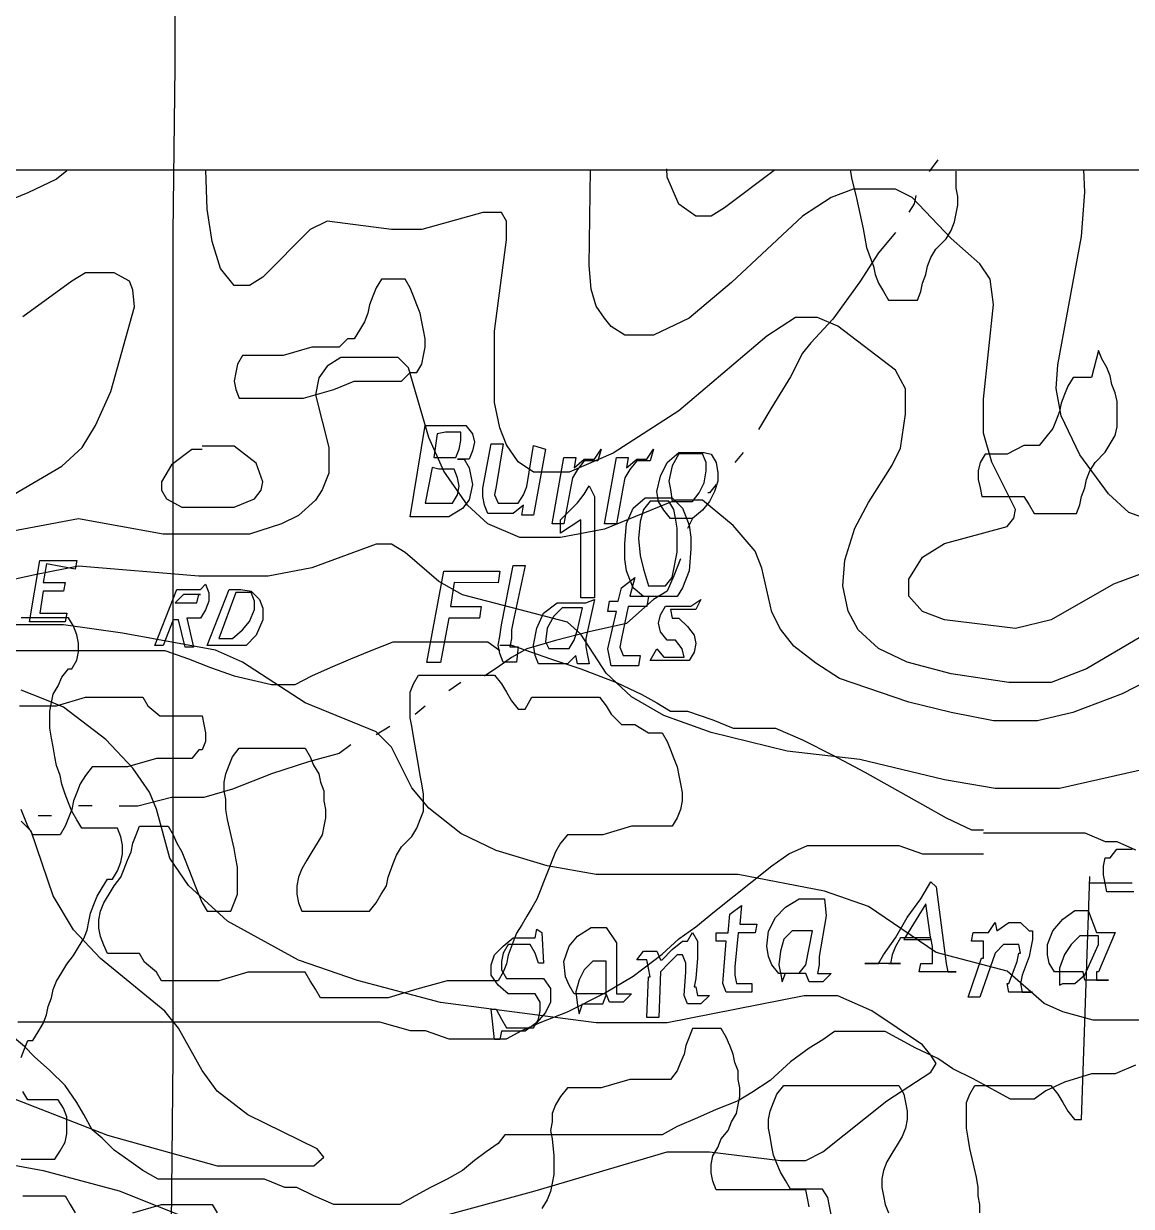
# Model space of a CAD drawing. Extents: x -0.49 to 6.91, y -0.57 to 8.11.
# Drawn here: x 0.2395 to 0.5848, y 3.3304 to 3.6991 of the extents above; entities that cross this region are included whole.
import ezdxf

# ---------------------------------------------------------------- set-up
doc = ezdxf.new("R2010")
doc.units = 0
for name, color, linetype in [('Grid', 7, 'CONTINUOUS'), ('Labels', 7, 'CONTINUOUS'), ('roads', 7, 'CONTINUOUS'), ('split_lines', 7, 'CONTINUOUS'), ('split_lines_copy', 7, 'CONTINUOUS'), ('topo', 7, 'CONTINUOUS'), ('topo_grid', 7, 'CONTINUOUS'), ('water', 7, 'CONTINUOUS'), ('white', 7, 'CONTINUOUS')]:
    doc.layers.add(name, color=color, linetype=linetype)

msp = doc.modelspace()

# ---------------------------------------------------------------- linework, layer by layer
at = {"layer": 'Grid', "color": 1}
for points in [[(0.417421, 3.551763), (0.417421, 3.520145), (0.413203, 3.520145), (0.413203, 3.544487), (0.406876, 3.540253), (0.406876, 3.544487), (0.409511, 3.547133), (0.412146, 3.549778), (0.414255, 3.552424), (0.415837, 3.55507)], [(0.444837, 3.548085), (0.445893, 3.545439), (0.446946, 3.542793), (0.447472, 3.539089), (0.447472, 3.535385), (0.446946, 3.528506), (0.444837, 3.523214), (0.443255, 3.520568), (0.441673, 3.520568), (0.439564, 3.520568), (0.436929, 3.520568), (0.432711, 3.520568), (0.429547, 3.523214), (0.428494, 3.52586), (0.427438, 3.528506), (0.426912, 3.53221), (0.426912, 3.536973), (0.427438, 3.543323), (0.429547, 3.548085), (0.433238, 3.55126), (0.437456, 3.55126), (0.441674, 3.55126)], [(0.434293, 3.523823), (0.436928, 3.523823), (0.439563, 3.523823), (0.441672, 3.526469), (0.442199, 3.529114), (0.442725, 3.53176), (0.443252, 3.534406), (0.443252, 3.537581), (0.443252, 3.541814), (0.442725, 3.544989), (0.442199, 3.547635), (0.440616, 3.550281), (0.439034, 3.550281), (0.437452, 3.550281), (0.434817, 3.550281), (0.432708, 3.547635), (0.431652, 3.543931), (0.431126, 3.538639), (0.431652, 3.533348), (0.432708, 3.529114)]]:
    msp.add_lwpolyline(points, close=True, dxfattribs=at)
at = {"layer": 'Labels', "color": 6}
for points in [[(0.379458, 3.571289), (0.379985, 3.568643), (0.379458, 3.565997), (0.378402, 3.563351), (0.37682, 3.563351), (0.374711, 3.563351), (0.37682, 3.563351), (0.378402, 3.560706), (0.378929, 3.55806), (0.379455, 3.555414), (0.3784, 3.550651), (0.376291, 3.548006), (0.372073, 3.54536), (0.365746, 3.54536), (0.363113, 3.54536), (0.35995, 3.54536), (0.364695, 3.573829), (0.369967, 3.573829), (0.374185, 3.573829), (0.377349, 3.573829)], [(0.368386, 3.571289), (0.36733, 3.563881), (0.369966, 3.563881), (0.372603, 3.563881), (0.374186, 3.563881), (0.375241, 3.566526), (0.375768, 3.569172), (0.375768, 3.571818), (0.374712, 3.571818), (0.37313, 3.571818), (0.371021, 3.571818)], [(0.402129, 3.566526), (0.398439, 3.545889), (0.394748, 3.545889), (0.395275, 3.549064), (0.392111, 3.546418), (0.387893, 3.546418), (0.385785, 3.546418), (0.384203, 3.546418), (0.383147, 3.549064), (0.38262, 3.55171), (0.38262, 3.554356), (0.385256, 3.568114), (0.388948, 3.568114), (0.386839, 3.554885), (0.386313, 3.552239), (0.387366, 3.549593), (0.390004, 3.549593), (0.392112, 3.549593), (0.393695, 3.549593), (0.395277, 3.552239), (0.396333, 3.554885), (0.398441, 3.567585)], [(0.419528, 3.566526), (0.418475, 3.562822), (0.41584, 3.562822), (0.414258, 3.562822), (0.412149, 3.560176), (0.410567, 3.557531), (0.41004, 3.554885), (0.407931, 3.543243), (0.40424, 3.543243), (0.407931, 3.563881), (0.411622, 3.563881), (0.411096, 3.560706), (0.414259, 3.563351), (0.417422, 3.563351)], [(0.435873, 3.566526), (0.434817, 3.562822), (0.432182, 3.562822), (0.4306, 3.562822), (0.428491, 3.560176), (0.426909, 3.557531), (0.426382, 3.554885), (0.424274, 3.543243), (0.420583, 3.543243), (0.424274, 3.563881), (0.427964, 3.563881), (0.427437, 3.560706), (0.4306, 3.563351), (0.433764, 3.563351)], [(0.453799, 3.564939), (0.455381, 3.562293), (0.455908, 3.559118), (0.455908, 3.556472), (0.454855, 3.553297), (0.453273, 3.550122), (0.451164, 3.547476), (0.448001, 3.544831), (0.44431, 3.544831), (0.441146, 3.544831), (0.439037, 3.547476), (0.437455, 3.550122), (0.436928, 3.553297), (0.437984, 3.55806), (0.440093, 3.562293), (0.443784, 3.565468), (0.448529, 3.565468), (0.451692, 3.565468)], [(0.441673, 3.550175), (0.443255, 3.550175), (0.444837, 3.550175), (0.448001, 3.550175), (0.45011, 3.552821), (0.451692, 3.555996), (0.452219, 3.5597), (0.452219, 3.562346), (0.451163, 3.564992), (0.449581, 3.564992), (0.447999, 3.564992), (0.44589, 3.564992), (0.443781, 3.564992), (0.441672, 3.561288), (0.440617, 3.556525), (0.441143, 3.553879)], [(0.366804, 3.560732), (0.364695, 3.54962), (0.366804, 3.54962), (0.370495, 3.54962), (0.37313, 3.54962), (0.374712, 3.552265), (0.375239, 3.554911), (0.374712, 3.557557), (0.373657, 3.560203), (0.371548, 3.560203), (0.368913, 3.560203)], [(0.246588, 3.530675), (0.245533, 3.524855), (0.252387, 3.524855), (0.25186, 3.522209), (0.245533, 3.522209), (0.244478, 3.51533), (0.252914, 3.51533), (0.252387, 3.512684), (0.241315, 3.512684), (0.244479, 3.531734), (0.256078, 3.531734), (0.255551, 3.529088)], [(0.393166, 3.50009), (0.390531, 3.50009), (0.388949, 3.50009), (0.387896, 3.502735), (0.387366, 3.505381), (0.387896, 3.508027), (0.388422, 3.511731), (0.392113, 3.530252), (0.395803, 3.530252), (0.392113, 3.51279), (0.391587, 3.510144), (0.391587, 3.507498), (0.39106, 3.504852), (0.392116, 3.504852), (0.393698, 3.504852)], [(0.373658, 3.524881), (0.372605, 3.517473), (0.382095, 3.517473), (0.381569, 3.513769), (0.372076, 3.513769), (0.369441, 3.50001), (0.365222, 3.50001), (0.370495, 3.528479), (0.387894, 3.528479), (0.387365, 3.524775)], [(0.430073, 3.526469), (0.428491, 3.520648), (0.434291, 3.520648), (0.433764, 3.517473), (0.427964, 3.517473), (0.425855, 3.507419), (0.425329, 3.504773), (0.426385, 3.502127), (0.428493, 3.502127), (0.431656, 3.502127), (0.43113, 3.498952), (0.429548, 3.498952), (0.426383, 3.498952), (0.424274, 3.498952), (0.422692, 3.498952), (0.422165, 3.501598), (0.421639, 3.504244), (0.421639, 3.504244), (0.424277, 3.515885), (0.421639, 3.515885), (0.422165, 3.51906), (0.4248, 3.51906), (0.425853, 3.523294)], [(0.296153, 3.524352), (0.297206, 3.521706), (0.297206, 3.51906), (0.296153, 3.516414), (0.294571, 3.513769), (0.292988, 3.513769), (0.290348, 3.513769), (0.292457, 3.504773), (0.289821, 3.504773), (0.287713, 3.513239), (0.28613, 3.513239), (0.282967, 3.505302), (0.280331, 3.505302), (0.287185, 3.522764), (0.288241, 3.522764), (0.289294, 3.522764), (0.291932, 3.522764), (0.294573, 3.522764)], [(0.310389, 3.522235), (0.313024, 3.519589), (0.314077, 3.516944), (0.314077, 3.513239), (0.311969, 3.508477), (0.308806, 3.505302), (0.305115, 3.505302), (0.300898, 3.505302), (0.29668, 3.505302), (0.303534, 3.522764), (0.307225, 3.522764)], [(0.300371, 3.507471), (0.301424, 3.507471), (0.304588, 3.507471), (0.307751, 3.510117), (0.30986, 3.512763), (0.311442, 3.516467), (0.311442, 3.519113), (0.310389, 3.521759), (0.309333, 3.521759), (0.307224, 3.521759), (0.305642, 3.521759)], [(0.286658, 3.518558), (0.288767, 3.518558), (0.290876, 3.518558), (0.292458, 3.518558), (0.293511, 3.518558), (0.294037, 3.521203), (0.294569, 3.521203), (0.294037, 3.521203), (0.292455, 3.521203), (0.290873, 3.521203), (0.289291, 3.521203)], [(0.417419, 3.519616), (0.414784, 3.507445), (0.414784, 3.504799), (0.41531, 3.502153), (0.415837, 3.499508), (0.412146, 3.499508), (0.411619, 3.502153), (0.408982, 3.499508), (0.404764, 3.499508), (0.402126, 3.499508), (0.400018, 3.499508), (0.398965, 3.502153), (0.398438, 3.505328), (0.399491, 3.51062), (0.4016, 3.515383), (0.405818, 3.518558), (0.407927, 3.518558), (0.410562, 3.518558), (0.41478, 3.518558)], [(0.450636, 3.519616), (0.449054, 3.516441), (0.446945, 3.516441), (0.444836, 3.516441), (0.442201, 3.516441), (0.441675, 3.516441), (0.441145, 3.516441), (0.441675, 3.513795), (0.443783, 3.513795), (0.446418, 3.511149), (0.448527, 3.508503), (0.449054, 3.505858), (0.448527, 3.503212), (0.446945, 3.500566), (0.443782, 3.500566), (0.440618, 3.500566), (0.437455, 3.500566), (0.43482, 3.500566), (0.436928, 3.50427), (0.439037, 3.501624), (0.441146, 3.501624), (0.44431, 3.501624), (0.445363, 3.501624), (0.445363, 3.501624), (0.444836, 3.50427), (0.442728, 3.506916), (0.440092, 3.506916), (0.437984, 3.509562), (0.437457, 3.512208), (0.437984, 3.514853), (0.439566, 3.517499), (0.442201, 3.517499), (0.445364, 3.517499), (0.447473, 3.517499)], [(0.403184, 3.504323), (0.405819, 3.504323), (0.407928, 3.504323), (0.40951, 3.504323), (0.411092, 3.506969), (0.412148, 3.510144), (0.41373, 3.517023), (0.412675, 3.517023), (0.410039, 3.517023), (0.407404, 3.517023), (0.404769, 3.514377), (0.402657, 3.510673), (0.402131, 3.50644)], [(0.523926, 3.429975), (0.527089, 3.406163), (0.527618, 3.403517), (0.528145, 3.403517), (0.529198, 3.403517), (0.530253, 3.403517), (0.530253, 3.403517), (0.518653, 3.403517), (0.519179, 3.406163), (0.520762, 3.406163), (0.521817, 3.406163), (0.52287, 3.406163), (0.52287, 3.406163), (0.52287, 3.406163), (0.52287, 3.408808), (0.52287, 3.411454), (0.522344, 3.4141), (0.512854, 3.4141), (0.511272, 3.411454), (0.510216, 3.408808), (0.509689, 3.406163), (0.509163, 3.406163), (0.509163, 3.406163), (0.510219, 3.406163), (0.512854, 3.406163), (0.512327, 3.406163), (0.501782, 3.406163), (0.502309, 3.406163), (0.503362, 3.406163), (0.504944, 3.406163), (0.505999, 3.406163), (0.507579, 3.408808), (0.51127, 3.4141), (0.514961, 3.42045), (0.519179, 3.426271), (0.522342, 3.431563)], [(0.489655, 3.421006), (0.487546, 3.408306), (0.487546, 3.40566), (0.48702, 3.403014), (0.488073, 3.403014), (0.489655, 3.403014), (0.490182, 3.403014), (0.491237, 3.403014), (0.491237, 3.403014), (0.488599, 3.400368), (0.486491, 3.400368), (0.484382, 3.400368), (0.483326, 3.403014), (0.482273, 3.403014), (0.481218, 3.403014), (0.479635, 3.403014), (0.477527, 3.403014), (0.474891, 3.403014), (0.472783, 3.40566), (0.47173, 3.408306), (0.471203, 3.411481), (0.47173, 3.416243), (0.473838, 3.420476), (0.477001, 3.423651), (0.481219, 3.426297), (0.483854, 3.426297), (0.485963, 3.426297), (0.489127, 3.426297)], [(0.463293, 3.424181), (0.462767, 3.41836), (0.468039, 3.41836), (0.467512, 3.415714), (0.462239, 3.415714), (0.461186, 3.405131), (0.461186, 3.402485), (0.461186, 3.402485), (0.461712, 3.399839), (0.463821, 3.399839), (0.465403, 3.399839), (0.466456, 3.399839), (0.466456, 3.397193), (0.463821, 3.397193), (0.461186, 3.397193), (0.458551, 3.397193), (0.457495, 3.399839), (0.457495, 3.399839), (0.457495, 3.399839), (0.458551, 3.413068), (0.455387, 3.413068), (0.455387, 3.415714), (0.459078, 3.415714), (0.459604, 3.421535)], [(0.513908, 3.413624), (0.522344, 3.413624), (0.520762, 3.424736)], [(0.574014, 3.41574), (0.576123, 3.41574), (0.579814, 3.41574), (0.574541, 3.40357), (0.574014, 3.40357), (0.574014, 3.400924), (0.574014, 3.400924), (0.575597, 3.400924), (0.576652, 3.400924), (0.577705, 3.400924), (0.577179, 3.400924), (0.574544, 3.400924), (0.572435, 3.400924), (0.570326, 3.400924), (0.5698, 3.40357), (0.5698, 3.40357), (0.568746, 3.40357), (0.567164, 3.40357), (0.565056, 3.40357), (0.56347, 3.40357), (0.560832, 3.40357), (0.55925, 3.406215), (0.558723, 3.408861), (0.558723, 3.412036), (0.560305, 3.41627), (0.563469, 3.419974), (0.56716, 3.42262), (0.569268, 3.42262), (0.571377, 3.42262)], [(0.54238, 3.418915), (0.542906, 3.41627), (0.546596, 3.418915), (0.550288, 3.418915), (0.552923, 3.41627), (0.553978, 3.41627), (0.553978, 3.413624), (0.553452, 3.410978), (0.552925, 3.408332), (0.550817, 3.402511), (0.55029, 3.399865), (0.55029, 3.399865), (0.550817, 3.39722), (0.55187, 3.39722), (0.552925, 3.39722), (0.553978, 3.39722), (0.553978, 3.39722), (0.550815, 3.39722), (0.549233, 3.39722), (0.546598, 3.39722), (0.546071, 3.399865), (0.546598, 3.399865), (0.546598, 3.399865), (0.549233, 3.406745), (0.54976, 3.40939), (0.550286, 3.40939), (0.54976, 3.412036), (0.547651, 3.412036), (0.545016, 3.412036), (0.54238, 3.40939), (0.537635, 3.395632), (0.533945, 3.395632), (0.538162, 3.407803), (0.538689, 3.407803), (0.538689, 3.410449), (0.538689, 3.413095), (0.537107, 3.413095), (0.536051, 3.413095), (0.534998, 3.413095), (0.535525, 3.41574), (0.53816, 3.41574), (0.540269, 3.41574)], [(0.401073, 3.41574), (0.401602, 3.406215), (0.40002, 3.406215), (0.398964, 3.40939), (0.397382, 3.412036), (0.395273, 3.412036), (0.39211, 3.412036), (0.390528, 3.412036), (0.388946, 3.40939), (0.388417, 3.406745), (0.388417, 3.404099), (0.389999, 3.401453), (0.392107, 3.401453), (0.394743, 3.401453), (0.397381, 3.401453), (0.401599, 3.401453), (0.403707, 3.398278), (0.403707, 3.394045), (0.402125, 3.39087), (0.39949, 3.387695), (0.395799, 3.385049), (0.391581, 3.385049), (0.388417, 3.385049), (0.38789, 3.382403), (0.386308, 3.382403), (0.385252, 3.391928), (0.386835, 3.391928), (0.388417, 3.388753), (0.389999, 3.386107), (0.392634, 3.386107), (0.395798, 3.386107), (0.398434, 3.386107), (0.400016, 3.388753), (0.400542, 3.391399), (0.400542, 3.394045), (0.39896, 3.39669), (0.396325, 3.39669), (0.393165, 3.39669), (0.390527, 3.39669), (0.387364, 3.399336), (0.385256, 3.402511), (0.385256, 3.405686), (0.386311, 3.408861), (0.388946, 3.411507), (0.39211, 3.414153), (0.395801, 3.414153), (0.398963, 3.414153), (0.399493, 3.416799)], [(0.424272, 3.412565), (0.424272, 3.399336), (0.424272, 3.399336), (0.424272, 3.39669), (0.425328, 3.39669), (0.42691, 3.39669), (0.427966, 3.39669), (0.429019, 3.39669), (0.429019, 3.39669), (0.426383, 3.394045), (0.424801, 3.394045), (0.423219, 3.394045), (0.422163, 3.394045), (0.42111, 3.39669), (0.420584, 3.39669), (0.420057, 3.39669), (0.419004, 3.39669), (0.417422, 3.39669), (0.41584, 3.39669), (0.413205, 3.39669), (0.411096, 3.39669), (0.409514, 3.399336), (0.408461, 3.401982), (0.407934, 3.406745), (0.409516, 3.411507), (0.412154, 3.414682), (0.416372, 3.417328), (0.419007, 3.417328), (0.421116, 3.417328)], [(0.448003, 3.41574), (0.449583, 3.413095), (0.449583, 3.410449), (0.449583, 3.407803), (0.449056, 3.401453), (0.44853, 3.398807), (0.449056, 3.398807), (0.449583, 3.396161), (0.451165, 3.396161), (0.452221, 3.396161), (0.453274, 3.396161), (0.453274, 3.396161), (0.450638, 3.393515), (0.44853, 3.393515), (0.446421, 3.393515), (0.445365, 3.396161), (0.445365, 3.396161), (0.445365, 3.396161), (0.445894, 3.40357), (0.445894, 3.406215), (0.445894, 3.406215), (0.444839, 3.408861), (0.443256, 3.408861), (0.440621, 3.406215), (0.437986, 3.40357), (0.437459, 3.389282), (0.433768, 3.389282), (0.434295, 3.401982), (0.434824, 3.401982), (0.434295, 3.404628), (0.433768, 3.407274), (0.432186, 3.407274), (0.43166, 3.407274), (0.430604, 3.407274), (0.430604, 3.407274), (0.432713, 3.40992), (0.434822, 3.40992), (0.43693, 3.40992), (0.437983, 3.407274), (0.43851, 3.407274), (0.441674, 3.410449), (0.444837, 3.413095), (0.446419, 3.413095)], [(0.477001, 3.403093), (0.478583, 3.403093), (0.481218, 3.403093), (0.483327, 3.405739), (0.485436, 3.416323), (0.484909, 3.416323), (0.484383, 3.416323), (0.483327, 3.416323), (0.481745, 3.416323), (0.479107, 3.416323), (0.476472, 3.413677), (0.475419, 3.409973), (0.474892, 3.405739), (0.475419, 3.403093), (0.475945, 3.400448)], [(0.563469, 3.399918), (0.565051, 3.399918), (0.56716, 3.399918), (0.570324, 3.402564), (0.574541, 3.412089), (0.574541, 3.414735), (0.574015, 3.414735), (0.573488, 3.414735), (0.571906, 3.414735), (0.568742, 3.414735), (0.566107, 3.412089), (0.563998, 3.408914), (0.562416, 3.404681), (0.562416, 3.402035), (0.562416, 3.399389)], [(0.413727, 3.393595), (0.414783, 3.393595), (0.416892, 3.393595), (0.419, 3.393595), (0.420053, 3.393595), (0.421109, 3.396241), (0.421109, 3.406824), (0.420582, 3.406824), (0.419527, 3.406824), (0.418474, 3.406824), (0.416892, 3.406824), (0.414256, 3.404178), (0.412674, 3.401003), (0.411618, 3.397299), (0.412145, 3.393066), (0.412671, 3.39042)]]:
    msp.add_lwpolyline(points, close=True, dxfattribs=at)
at = {"layer": 'roads', "color": 7}
for points in [[(0.235515, 3.503741), (0.243951, 3.503741), (0.249751, 3.503741), (0.258187, 3.503741), (0.266623, 3.503741), (0.271895, 3.503741), (0.27664, 3.503741), (0.283495, 3.503741), (0.29088, 3.501095), (0.297735, 3.498449), (0.305116, 3.495803), (0.316715, 3.493158), (0.319352, 3.493158), (0.322515, 3.493158), (0.324097, 3.493158), (0.329369, 3.495803), (0.335169, 3.498449), (0.341496, 3.501095), (0.347823, 3.503741), (0.354677, 3.506387), (0.361004, 3.506387), (0.368386, 3.506387), (0.373131, 3.506387), (0.379985, 3.506387), (0.384203, 3.506387), (0.387894, 3.503741)], [(0.387894, 3.505381), (0.391584, 3.505381), (0.403711, 3.501148), (0.413201, 3.497973), (0.424274, 3.49374), (0.432182, 3.490035), (0.436927, 3.48739), (0.441145, 3.484744), (0.446418, 3.484744), (0.454327, 3.482098), (0.460653, 3.479452), (0.465399, 3.479452), (0.471198, 3.479452), (0.473836, 3.479452)], [(0.473837, 3.479531), (0.482273, 3.475827), (0.491763, 3.471065), (0.501781, 3.465773), (0.510217, 3.461011), (0.519707, 3.455719), (0.527089, 3.451486), (0.534997, 3.447781), (0.538688, 3.447781)], [(0.538689, 3.446855), (0.546598, 3.446855), (0.556616, 3.446855), (0.566633, 3.446855), (0.570324, 3.446855), (0.576651, 3.44421), (0.580342, 3.44421), (0.586141, 3.441564)], [(0.237625, 3.387906), (0.246061, 3.387906), (0.254497, 3.387906), (0.261879, 3.387906), (0.270842, 3.387906), (0.281914, 3.387906), (0.291404, 3.387906), (0.299313, 3.387906), (0.306167, 3.387906), (0.313549, 3.387906), (0.318821, 3.387906), (0.327784, 3.387906), (0.338861, 3.387906), (0.34466, 3.387906), (0.35046, 3.387906), (0.359951, 3.38526), (0.364696, 3.38526), (0.372077, 3.382615), (0.376822, 3.382615), (0.38104, 3.382615), (0.386313, 3.382615), (0.390004, 3.382615), (0.394749, 3.38526), (0.401076, 3.387906), (0.408984, 3.391081), (0.420584, 3.396902), (0.429547, 3.402194), (0.43851, 3.409073), (0.443783, 3.413835), (0.449055, 3.41754), (0.454855, 3.422302), (0.472781, 3.43659), (0.478053, 3.440294), (0.483853, 3.44294), (0.488071, 3.44294), (0.492816, 3.44294), (0.498089, 3.44294), (0.504943, 3.44294), (0.512324, 3.44294), (0.519706, 3.440294), (0.524455, 3.440294), (0.530255, 3.440294), (0.535528, 3.440294), (0.538691, 3.440294)]]:
    msp.add_lwpolyline(points, dxfattribs=at)
at = {"layer": 'split_lines', "color": 7}
msp.add_lwpolyline([(0.196501, 3.653521), (0.242835, 3.653521), (0.289169, 3.653521), (0.334856, 3.653521), (0.381189, 3.653521), (0.426871, 3.653521), (0.473205, 3.653521), (0.518887, 3.653521), (0.565226, 3.653521), (0.61156, 3.653521), (0.657241, 3.653521), (0.703575, 3.653521), (0.749257, 3.653521), (0.795596, 3.653521), (0.841277, 3.653521), (0.887611, 3.653521), (0.933945, 3.653521), (0.979626, 3.653521), (1.02596, 3.653521), (1.071647, 3.653521), (1.117981, 3.653521), (1.164316, 3.653521), (1.209997, 3.653521), (1.256335, 3.653521)], dxfattribs=at)
at = {"layer": 'split_lines_copy', "color": 7}
msp.add_lwpolyline([(0.196501, 3.653521), (0.242835, 3.653521), (0.289169, 3.653521), (0.334856, 3.653521), (0.381189, 3.653521), (0.426871, 3.653521), (0.473205, 3.653521), (0.518887, 3.653521), (0.565226, 3.653521), (0.61156, 3.653521), (0.657241, 3.653521), (0.703575, 3.653521), (0.749257, 3.653521), (0.795596, 3.653521), (0.841277, 3.653521), (0.887611, 3.653521), (0.933945, 3.653521), (0.979626, 3.653521), (1.02596, 3.653521), (1.071647, 3.653521), (1.117981, 3.653521), (1.164316, 3.653521), (1.209997, 3.653521), (1.256335, 3.653521)], dxfattribs=at)
at = {"layer": 'topo', "color": 2}
for points in [[(0.252919, 3.653283), (0.249754, 3.650638), (0.24079, 3.646404), (0.234464, 3.643758), (0.229718, 3.643758), (0.217064, 3.648521), (0.21021, 3.648521), (0.147995, 3.651167), (0.139023, 3.653813)], [(0.607761, 3.519669), (0.570854, 3.497973), (0.559782, 3.49374), (0.546601, 3.49374), (0.528674, 3.496385), (0.514966, 3.50009), (0.506003, 3.504323), (0.499671, 3.510144), (0.496508, 3.515965), (0.494926, 3.523902), (0.495452, 3.53184), (0.498616, 3.541894), (0.502834, 3.549831), (0.51022, 3.561473), (0.512856, 3.566765), (0.514438, 3.577348), (0.514438, 3.585285), (0.511275, 3.591106), (0.493344, 3.604865), (0.487017, 3.60751), (0.480163, 3.60751), (0.4712, 3.60169), (0.443783, 3.578406), (0.423221, 3.565177), (0.409512, 3.559356), (0.402658, 3.559356), (0.39844, 3.559356), (0.393695, 3.562531), (0.390004, 3.567823), (0.387895, 3.573115), (0.386313, 3.581052), (0.386313, 3.603277), (0.390003, 3.631746), (0.390003, 3.637567), (0.388421, 3.640213), (0.386312, 3.640213), (0.382621, 3.640213), (0.36364, 3.634921), (0.35415, 3.634921), (0.334114, 3.637567), (0.328842, 3.634921), (0.314075, 3.620105), (0.309857, 3.617459), (0.305112, 3.617459), (0.300894, 3.62275), (0.298259, 3.631217), (0.296676, 3.641271), (0.296282, 3.653442)], [(0.601961, 3.532819), (0.579289, 3.524352), (0.559781, 3.513239), (0.548709, 3.510594), (0.526565, 3.513239), (0.519711, 3.515885), (0.515493, 3.520648), (0.515493, 3.525939), (0.519711, 3.532819), (0.526565, 3.537052), (0.546073, 3.542344), (0.548181, 3.544989), (0.548708, 3.547635), (0.541327, 3.562452), (0.538689, 3.571448), (0.538689, 3.582031), (0.541853, 3.611559), (0.540797, 3.619496), (0.537634, 3.624259), (0.528671, 3.632196), (0.516544, 3.644896), (0.511272, 3.647542), (0.504413, 3.647542), (0.498086, 3.647542), (0.491232, 3.644896), (0.482269, 3.639075), (0.460125, 3.618438), (0.446943, 3.607325), (0.435871, 3.602034), (0.426908, 3.602034), (0.42269, 3.604679), (0.420581, 3.607325), (0.417946, 3.611029), (0.416364, 3.616321), (0.415837, 3.623729), (0.416184, 3.653627)], [(0.473427, 3.653389), (0.458021, 3.641748), (0.453803, 3.639102), (0.449055, 3.639102), (0.443783, 3.642806), (0.440092, 3.651273), (0.439987, 3.653918)], [(0.681576, 3.653601), (0.675249, 3.650955), (0.664177, 3.643018), (0.650469, 3.629788), (0.634124, 3.612326), (0.628325, 3.60333), (0.625161, 3.595393), (0.622525, 3.571051), (0.619362, 3.562584), (0.614089, 3.555176), (0.605653, 3.547238), (0.599854, 3.543534), (0.593, 3.543534), (0.584036, 3.546709), (0.57771, 3.55253), (0.568746, 3.564701), (0.562946, 3.576872), (0.561367, 3.585338), (0.561893, 3.592747), (0.569274, 3.632805), (0.57033, 3.646563), (0.569978, 3.653707)], [(0.22234, 3.544222), (0.251338, 3.561155), (0.257665, 3.566976), (0.261883, 3.573855), (0.266629, 3.584439), (0.27401, 3.610897), (0.273483, 3.616189), (0.272427, 3.618835), (0.267682, 3.62148), (0.258719, 3.62148), (0.254501, 3.618835), (0.239211, 3.607722)], [(0.616197, 3.50771), (0.581926, 3.490247), (0.566636, 3.484426), (0.555564, 3.48178), (0.541855, 3.48178), (0.528674, 3.484426), (0.515493, 3.487601), (0.493872, 3.49501), (0.48649, 3.499772), (0.479636, 3.505064), (0.475418, 3.510355), (0.472783, 3.515647), (0.469619, 3.529405), (0.46751, 3.534697), (0.460656, 3.542635), (0.451166, 3.550572), (0.446948, 3.550572), (0.44273, 3.550572), (0.420586, 3.541576), (0.406877, 3.53893), (0.394223, 3.53893), (0.384206, 3.543164), (0.37788, 3.548985), (0.370497, 3.559568), (0.365752, 3.570151), (0.359425, 3.591847), (0.356262, 3.595022), (0.349407, 3.595022), (0.338335, 3.595022), (0.334117, 3.592376), (0.331482, 3.588672), (0.330429, 3.58338), (0.334647, 3.566976), (0.334647, 3.559039), (0.332538, 3.553747), (0.33043, 3.550572), (0.325157, 3.54581), (0.319885, 3.543164), (0.309863, 3.539989), (0.294045, 3.539989), (0.282973, 3.539989), (0.256611, 3.544751), (0.225503, 3.53893)], [(0.295096, 3.566341), (0.291933, 3.566341), (0.285606, 3.561579), (0.282442, 3.556287), (0.282442, 3.553641), (0.284024, 3.550995), (0.288769, 3.54835), (0.296151, 3.54835), (0.305114, 3.54835), (0.311441, 3.550995), (0.31355, 3.553641), (0.314076, 3.556287), (0.311968, 3.562108), (0.305114, 3.5674), (0.298787, 3.5674), (0.295095, 3.5674), (0.295096, 3.5674), (0.295096, 3.5674)], [(0.595106, 3.468101), (0.562416, 3.460693), (0.542381, 3.460693), (0.526564, 3.463339), (0.500197, 3.469689), (0.477526, 3.472335), (0.4538, 3.478156), (0.439037, 3.483447), (0.429019, 3.489268), (0.42111, 3.496676), (0.413202, 3.508847), (0.408984, 3.512551), (0.376295, 3.521018), (0.368913, 3.525251), (0.358368, 3.534247), (0.35415, 3.536893), (0.349405, 3.536893), (0.32937, 3.529485), (0.315657, 3.526839), (0.29404, 3.526839), (0.256605, 3.530014), (0.243424, 3.527368), (0.214426, 3.521018)], [(0.597215, 3.388409), (0.572962, 3.388409), (0.563471, 3.391055), (0.557671, 3.393701), (0.546072, 3.403755), (0.523928, 3.409576), (0.502834, 3.423863), (0.489125, 3.428626), (0.462236, 3.433917), (0.417947, 3.433917), (0.402657, 3.436563), (0.38684, 3.441326), (0.375767, 3.446617), (0.36575, 3.454555), (0.360477, 3.460905), (0.35415, 3.473605), (0.349405, 3.478367), (0.327261, 3.487363), (0.307748, 3.500063), (0.299312, 3.503767), (0.270314, 3.509059), (0.25186, 3.511705), (0.23657, 3.511705)], [(0.356259, 3.323586), (0.398966, 3.335228), (0.440091, 3.347399), (0.453272, 3.347399), (0.475417, 3.344753), (0.483326, 3.344753), (0.488598, 3.347399), (0.508638, 3.363274), (0.522346, 3.372269), (0.523928, 3.374915), (0.522346, 3.377561), (0.519711, 3.380736), (0.503889, 3.391319), (0.493344, 3.396082), (0.482799, 3.396082), (0.440092, 3.387615), (0.417948, 3.387615), (0.369442, 3.393965), (0.343606, 3.400844), (0.325153, 3.407194), (0.303004, 3.419365), (0.290878, 3.430478), (0.285078, 3.438944), (0.28086, 3.45429), (0.278751, 3.459582), (0.273478, 3.46699), (0.265043, 3.475986), (0.251861, 3.48604), (0.245535, 3.488686), (0.23868, 3.491332)], [(0.234461, 3.364782), (0.265569, 3.352611), (0.29984, 3.343086), (0.30933, 3.343086), (0.323043, 3.343086), (0.329897, 3.343086), (0.333061, 3.345732), (0.330952, 3.348378), (0.30933, 3.358961), (0.29984, 3.366369), (0.295095, 3.372719), (0.287713, 3.385948), (0.283495, 3.39124), (0.26346, 3.407644), (0.255024, 3.41664), (0.248697, 3.427223), (0.241843, 3.447332), (0.238679, 3.450507)], [(0.216535, 3.346869), (0.245534, 3.341578), (0.26926, 3.335228), (0.291931, 3.326232)]]:
    msp.add_lwpolyline(points, dxfattribs=at)
at = {"layer": 'topo_grid', "color": 7}
for points in [[(0.285076, 3.06776), (0.285603, 3.119434), (0.285603, 3.171107), (0.285603, 3.222251), (0.285603, 3.273897), (0.285603, 3.325041), (0.286132, 3.376714), (0.286132, 3.428388), (0.286132, 3.479531), (0.286132, 3.531205), (0.286132, 3.582349), (0.286132, 3.634022), (0.286659, 3.685695), (0.286659, 3.736839)], [(0.218117, 3.653521), (0.255024, 3.653521), (0.292458, 3.653521), (0.32937, 3.653521), (0.366804, 3.653521), (0.404239, 3.653521), (0.441146, 3.653521), (0.47858, 3.653521), (0.515492, 3.653521), (0.552926, 3.653521), (0.589833, 3.653521)]]:
    msp.add_lwpolyline(points, dxfattribs=at)
at = {"layer": 'water', "color": 4}
for points in [[(0.524453, 3.656696), (0.521818, 3.652992)], [(0.517599, 3.64561), (0.517073, 3.642965), (0.51549, 3.640319)], [(0.511272, 3.634022), (0.506, 3.627672), (0.5002, 3.618676), (0.491764, 3.607034), (0.48491, 3.599626), (0.482275, 3.596451), (0.478584, 3.589043), (0.472784, 3.579518), (0.468566, 3.572638)], [(0.463819, 3.565468), (0.461181, 3.562293)], [(0.455383, 3.555467), (0.453274, 3.552821), (0.452745, 3.552821)], [(0.448001, 3.54491), (0.448001, 3.54491), (0.446419, 3.541735), (0.446419, 3.541735)], [(0.44431, 3.532263), (0.44431, 3.532263), (0.442201, 3.526971), (0.440093, 3.522209), (0.435875, 3.519563), (0.432184, 3.516388), (0.427439, 3.512155), (0.41584, 3.509509), (0.405295, 3.506863), (0.396332, 3.504217), (0.391587, 3.501571), (0.387896, 3.498925), (0.383151, 3.49575), (0.383151, 3.49575)], [(0.375767, 3.493766), (0.372076, 3.49112)], [(0.364694, 3.486384), (0.361531, 3.483738)], [(0.353622, 3.480061), (0.349404, 3.477415)], [(0.341495, 3.474266), (0.337804, 3.47162), (0.328314, 3.468975), (0.316715, 3.46527), (0.304588, 3.460508), (0.295625, 3.457862), (0.285607, 3.457862), (0.275062, 3.455216), (0.269263, 3.455216), (0.269263, 3.455216)], [(0.260824, 3.455296), (0.257134, 3.455296), (0.256607, 3.455296)], [(0.248171, 3.452121), (0.243953, 3.452121)], [(0.586142, 3.374386), (0.579815, 3.37174), (0.572433, 3.37174), (0.563997, 3.369094), (0.558198, 3.366449), (0.554507, 3.363803), (0.550816, 3.363803), (0.549763, 3.363803), (0.547128, 3.363803), (0.542382, 3.366449), (0.535528, 3.370153), (0.529201, 3.373328), (0.524455, 3.376503), (0.517601, 3.379678), (0.512857, 3.382324), (0.508111, 3.384969), (0.503894, 3.384969), (0.500202, 3.384969), (0.497565, 3.384969), (0.493874, 3.384969), (0.492292, 3.384969), (0.488601, 3.382324), (0.484383, 3.379678), (0.478584, 3.375444), (0.472257, 3.369624), (0.466457, 3.365919), (0.462235, 3.363274), (0.455381, 3.360628), (0.449581, 3.357982), (0.443254, 3.355336), (0.438509, 3.35269), (0.434818, 3.35269), (0.429546, 3.35269), (0.422691, 3.35269), (0.416892, 3.35269), (0.411619, 3.35269), (0.406347, 3.35269), (0.402656, 3.35269), (0.39422, 3.35269), (0.389475, 3.35269), (0.387366, 3.350044), (0.383675, 3.347399), (0.379985, 3.344753), (0.376294, 3.341578), (0.371549, 3.338932), (0.366276, 3.336286), (0.361531, 3.33364), (0.356786, 3.330994), (0.350459, 3.330994), (0.345714, 3.330994), (0.339387, 3.330994), (0.336223, 3.330994), (0.329896, 3.33364), (0.324624, 3.336286), (0.320933, 3.336286), (0.314606, 3.338932), (0.308806, 3.338932), (0.300898, 3.338932), (0.297207, 3.338932), (0.292462, 3.338932), (0.286135, 3.338932), (0.28139, 3.338932), (0.276644, 3.341578), (0.272949, 3.344224), (0.267677, 3.347928), (0.263986, 3.351632), (0.260823, 3.354278), (0.258186, 3.35904), (0.256078, 3.362744), (0.252387, 3.368036), (0.247642, 3.372799), (0.242896, 3.377032), (0.239733, 3.380207), (0.236569, 3.382853)]]:
    msp.add_lwpolyline(points, dxfattribs=at)
at = {"layer": 'white', "color": 7}
for points in [[(0.497134, 3.653707), (0.49756, 3.651061), (0.499142, 3.644711), (0.501251, 3.635186), (0.502307, 3.629365), (0.50336, 3.62619), (0.504416, 3.623544), (0.504942, 3.620898), (0.505995, 3.618253), (0.507577, 3.615607), (0.50916, 3.612961), (0.510742, 3.612961), (0.512851, 3.612961), (0.514433, 3.612961), (0.516541, 3.612961), (0.518124, 3.612961), (0.519177, 3.615607), (0.519703, 3.618253), (0.520756, 3.620898), (0.521283, 3.623544), (0.522338, 3.62619), (0.523921, 3.628836), (0.527085, 3.632011), (0.528667, 3.634657), (0.529725, 3.637303), (0.530249, 3.639948), (0.530776, 3.642594), (0.530776, 3.64524), (0.530249, 3.647886), (0.530249, 3.653178), (0.530249, 3.653178)], [(0.23868, 3.376847), (0.239734, 3.379493), (0.240789, 3.382138), (0.242371, 3.382138), (0.243952, 3.384784), (0.245534, 3.38743), (0.246589, 3.390076), (0.247116, 3.392722), (0.24817, 3.395368), (0.248698, 3.398013), (0.249752, 3.400659), (0.251334, 3.403305), (0.252915, 3.405951), (0.255024, 3.408597), (0.256606, 3.411243), (0.258188, 3.413888), (0.259242, 3.416534), (0.25977, 3.41918), (0.260297, 3.421826), (0.261352, 3.424472), (0.262406, 3.427118), (0.263988, 3.429763), (0.265569, 3.432409), (0.267151, 3.432409), (0.268733, 3.435055), (0.269786, 3.437701), (0.270316, 3.440347), (0.270316, 3.442993), (0.269786, 3.445638), (0.268733, 3.448284), (0.267678, 3.448284), (0.265569, 3.448284), (0.26346, 3.448284), (0.261352, 3.448284), (0.259243, 3.448284), (0.257661, 3.448284), (0.256079, 3.45093), (0.254497, 3.453576), (0.253443, 3.456222), (0.252388, 3.458868), (0.251334, 3.462043), (0.250807, 3.464688), (0.249752, 3.467863), (0.249225, 3.470509), (0.248698, 3.473684), (0.24817, 3.47633), (0.247643, 3.479505), (0.247643, 3.482151), (0.247643, 3.484797), (0.24817, 3.487443), (0.248698, 3.490088), (0.250279, 3.492734), (0.251334, 3.49538), (0.253443, 3.498026), (0.254497, 3.498026), (0.256079, 3.500672), (0.256606, 3.503318), (0.256606, 3.505963), (0.256079, 3.508609), (0.255025, 3.511255), (0.253443, 3.513901), (0.251861, 3.513901), (0.249752, 3.513901), (0.247116, 3.513901), (0.24448, 3.513901), (0.23868, 3.513901)], [(0.238151, 3.486464), (0.240787, 3.486464), (0.243951, 3.486464), (0.246587, 3.486464), (0.249751, 3.486464), (0.258714, 3.489109), (0.26135, 3.489109), (0.264513, 3.489109), (0.26715, 3.489109), (0.269785, 3.489109), (0.272421, 3.489109), (0.274529, 3.489109), (0.276638, 3.489109), (0.27822, 3.486464), (0.281915, 3.483289), (0.283497, 3.483289), (0.285606, 3.483289), (0.287715, 3.483289), (0.289824, 3.483289), (0.291932, 3.483289), (0.293514, 3.483289), (0.295097, 3.483289), (0.295623, 3.480643), (0.29615, 3.477997), (0.29615, 3.475351), (0.295094, 3.472705), (0.294041, 3.472705), (0.291932, 3.470059), (0.289294, 3.470059), (0.286659, 3.470059), (0.284024, 3.470059), (0.280861, 3.470059), (0.271893, 3.467414), (0.269258, 3.467414), (0.266094, 3.467414), (0.263458, 3.467414), (0.260822, 3.467414), (0.258713, 3.464768), (0.257131, 3.462122), (0.256077, 3.459476), (0.255022, 3.45683), (0.254495, 3.454184), (0.25344, 3.451539), (0.252386, 3.448893), (0.250804, 3.446247), (0.249222, 3.446247), (0.247641, 3.446247), (0.245533, 3.446247), (0.243951, 3.446247), (0.242369, 3.446247), (0.240787, 3.448893), (0.239733, 3.451539), (0.238678, 3.454184)], [(0.58562, 3.428493), (0.582985, 3.428493), (0.580876, 3.428493), (0.578767, 3.428493), (0.577185, 3.428493), (0.576659, 3.431139), (0.576132, 3.433785), (0.576132, 3.436431), (0.576659, 3.439077), (0.578241, 3.439077), (0.58035, 3.441723), (0.582458, 3.441723), (0.585096, 3.441723)], [(0.537609, 3.328375), (0.537609, 3.331021), (0.537083, 3.333667), (0.537083, 3.336313), (0.536556, 3.339488), (0.534447, 3.348483), (0.533921, 3.351658), (0.533394, 3.354833), (0.533394, 3.357479), (0.533394, 3.360125), (0.533394, 3.362771), (0.534447, 3.365417), (0.53603, 3.368063), (0.538138, 3.368063), (0.540247, 3.368063), (0.542882, 3.368063), (0.545518, 3.368063), (0.548156, 3.368063), (0.550791, 3.368063), (0.553426, 3.368063), (0.556061, 3.368063), (0.55817, 3.368063), (0.559752, 3.368063), (0.561861, 3.365417), (0.563443, 3.362771), (0.565025, 3.360125), (0.567134, 3.357479), (0.569243, 3.357479), (0.571901, 3.433229), (0.571901, 3.433229)], [(0.571901, 3.431271), (0.57401, 3.431271), (0.577174, 3.431271), (0.582446, 3.431271), (0.585081, 3.431271)], [(0.484419, 3.33028), (0.483892, 3.332926), (0.483366, 3.335572), (0.481784, 3.335572), (0.479675, 3.335572), (0.477532, 3.335572), (0.474896, 3.335572), (0.47226, 3.335572), (0.46646, 3.335572), (0.463825, 3.335572), (0.461189, 3.335572), (0.459081, 3.335572), (0.456972, 3.335572), (0.45539, 3.335572), (0.454334, 3.338218), (0.453808, 3.340863), (0.453808, 3.343509), (0.454334, 3.346155), (0.455916, 3.348801), (0.456972, 3.351447), (0.459081, 3.354093), (0.460134, 3.356738), (0.461716, 3.359384), (0.462242, 3.36203), (0.462769, 3.364676), (0.462769, 3.367322), (0.462242, 3.369968), (0.462242, 3.372613), (0.461189, 3.375259), (0.46066, 3.377905), (0.459607, 3.380551), (0.458551, 3.383197), (0.456969, 3.385843), (0.454861, 3.385843), (0.453273, 3.385843), (0.451164, 3.385843), (0.449582, 3.385843), (0.448, 3.385843), (0.446944, 3.383197), (0.445891, 3.380551), (0.445365, 3.377905), (0.444309, 3.375259), (0.443256, 3.372613), (0.441147, 3.369968), (0.439038, 3.369968), (0.43693, 3.369968), (0.434292, 3.369968), (0.431129, 3.369968), (0.428494, 3.369968), (0.41953, 3.367322), (0.416367, 3.367322), (0.413731, 3.367322), (0.411096, 3.367322), (0.408987, 3.367322), (0.406879, 3.364676), (0.405296, 3.36203), (0.404243, 3.359384), (0.404243, 3.356738), (0.403717, 3.354093), (0.404243, 3.351447), (0.40477, 3.346155), (0.40477, 3.34298), (0.40477, 3.340334), (0.404243, 3.337688), (0.403717, 3.335043), (0.402664, 3.332397), (0.401082, 3.329751)], [(0.491217, 3.327846), (0.490691, 3.330492), (0.490164, 3.333138), (0.488582, 3.335783), (0.487, 3.335783), (0.484891, 3.335783), (0.482782, 3.335783), (0.480674, 3.335783), (0.478565, 3.335783), (0.476983, 3.338429), (0.4754, 3.341075), (0.474347, 3.343721), (0.473294, 3.346367), (0.472765, 3.349013), (0.472239, 3.352188), (0.471712, 3.354833), (0.471712, 3.357479), (0.472239, 3.360125), (0.473294, 3.362771), (0.474347, 3.365417), (0.476456, 3.368063), (0.479094, 3.368063), (0.481729, 3.368063), (0.484365, 3.368063), (0.487528, 3.368063), (0.490691, 3.368063), (0.493854, 3.368063), (0.496492, 3.368063), (0.499655, 3.368063), (0.502819, 3.368063), (0.505454, 3.368063), (0.50809, 3.368063), (0.510198, 3.368063), (0.512307, 3.368063), (0.513889, 3.365417), (0.514416, 3.362771), (0.514942, 3.360125), (0.514942, 3.357479), (0.514416, 3.354833), (0.51336, 3.352188), (0.511778, 3.349542), (0.510196, 3.346896), (0.508614, 3.34425), (0.507561, 3.341604), (0.507034, 3.338958), (0.507034, 3.336313), (0.507561, 3.333667), (0.508087, 3.331021), (0.50914, 3.328375)], [(0.23868, 3.345097), (0.241316, 3.345097), (0.24448, 3.345097), (0.246589, 3.345097), (0.249225, 3.345097), (0.250807, 3.347743), (0.252388, 3.350388), (0.252915, 3.353034), (0.252915, 3.35568), (0.252915, 3.358326), (0.251861, 3.360972), (0.250279, 3.363618), (0.248698, 3.363618), (0.246589, 3.363618), (0.24448, 3.363618), (0.242371, 3.363618), (0.240789, 3.363618), (0.239207, 3.366263)], [(0.239206, 3.333667), (0.239733, 3.333667), (0.24606, 3.333667), (0.246587, 3.333667), (0.250805, 3.333667), (0.252387, 3.333667), (0.253968, 3.331021), (0.25555, 3.328375)], [(0.273477, 3.328375), (0.282444, 3.331021), (0.285607, 3.331021), (0.288243, 3.331021), (0.290878, 3.331021), (0.293513, 3.331021), (0.296148, 3.331021), (0.298257, 3.331021), (0.299839, 3.328375)]]:
    msp.add_lwpolyline(points, dxfattribs=at)
for points in [[(0.497134, 3.653707)], [(0.356799, 3.619443), (0.354691, 3.619443), (0.352582, 3.619443), (0.351, 3.619443), (0.349417, 3.616797), (0.348364, 3.614151), (0.347309, 3.611506), (0.346782, 3.60886), (0.345727, 3.606214), (0.344144, 3.603568), (0.342562, 3.600922), (0.340448, 3.600922), (0.337813, 3.598276), (0.335165, 3.598276), (0.33253, 3.598276), (0.329366, 3.598276), (0.320403, 3.595631), (0.31724, 3.595631), (0.314602, 3.595631), (0.311967, 3.595631), (0.309332, 3.595631), (0.307749, 3.595631), (0.306167, 3.592985), (0.305641, 3.590339), (0.305114, 3.587693), (0.305641, 3.585047), (0.306696, 3.582401), (0.308278, 3.582401), (0.309861, 3.582401), (0.312496, 3.582401), (0.315134, 3.582401), (0.317769, 3.582401), (0.320932, 3.582401), (0.32357, 3.582401), (0.326733, 3.582401), (0.336224, 3.585047), (0.342555, 3.587693), (0.345718, 3.587693), (0.348882, 3.587693), (0.352045, 3.587693), (0.354683, 3.587693), (0.357318, 3.587693), (0.359953, 3.590339), (0.362062, 3.590339), (0.363644, 3.592985), (0.364171, 3.595631), (0.364697, 3.598276), (0.364697, 3.600922), (0.364171, 3.603568), (0.363644, 3.606214), (0.363115, 3.60886), (0.362062, 3.611506), (0.361006, 3.614151), (0.359953, 3.616797), (0.358371, 3.619443), (0.3568, 3.619443)], [(0.572447, 3.588778), (0.570339, 3.588778), (0.568757, 3.588778), (0.566648, 3.588778), (0.565066, 3.586132), (0.56401, 3.583486), (0.562957, 3.58084), (0.56243, 3.578195), (0.561375, 3.575549), (0.560322, 3.572903), (0.558213, 3.570257), (0.556104, 3.567611), (0.553995, 3.567611), (0.551358, 3.567611), (0.546085, 3.564965), (0.54345, 3.564965), (0.541341, 3.564965), (0.539233, 3.564965), (0.537651, 3.56232), (0.537124, 3.559674), (0.537124, 3.557028), (0.537651, 3.554382), (0.538177, 3.551736), (0.539759, 3.551736), (0.541341, 3.551736), (0.54345, 3.551736), (0.545559, 3.551736), (0.547668, 3.551736), (0.549776, 3.551736), (0.551359, 3.551736), (0.552941, 3.54909), (0.554523, 3.546445), (0.556105, 3.546445), (0.558214, 3.546445), (0.559796, 3.546445), (0.561905, 3.546445), (0.564014, 3.546445), (0.566122, 3.546445), (0.567705, 3.546445), (0.56876, 3.54909), (0.569287, 3.551736), (0.57034, 3.554382), (0.570866, 3.557028), (0.571922, 3.559674), (0.573504, 3.56232), (0.576668, 3.565495), (0.578251, 3.56814), (0.579833, 3.570786), (0.580359, 3.573432), (0.580359, 3.576078), (0.580359, 3.578724), (0.580359, 3.58137), (0.579833, 3.584015), (0.57878, 3.586661), (0.578253, 3.589307), (0.577198, 3.591953), (0.575615, 3.594599), (0.57456, 3.597245), (0.572448, 3.588778)], [(0.397907, 3.489109), (0.400542, 3.489109), (0.403705, 3.489109), (0.408978, 3.489109), (0.411614, 3.489109), (0.414249, 3.489109), (0.416887, 3.489109), (0.418995, 3.489109), (0.421104, 3.486464), (0.422686, 3.483818), (0.42585, 3.480643), (0.427959, 3.480643), (0.430068, 3.480643), (0.434286, 3.477997), (0.436394, 3.477997), (0.438503, 3.477997), (0.440083, 3.475351), (0.441138, 3.472705), (0.442192, 3.470059), (0.443247, 3.467414), (0.443774, 3.464768), (0.4443, 3.462122), (0.444829, 3.459476), (0.444829, 3.45683), (0.4443, 3.454184), (0.443247, 3.451539), (0.441665, 3.448893), (0.439561, 3.448893), (0.437452, 3.448893), (0.434817, 3.448893), (0.431653, 3.448893), (0.429018, 3.448893), (0.420055, 3.446247), (0.416892, 3.446247), (0.414254, 3.446247), (0.411619, 3.446247), (0.408984, 3.446247), (0.406875, 3.443601), (0.405293, 3.440955), (0.40424, 3.438309), (0.403184, 3.435664), (0.401602, 3.43143), (0.400549, 3.428784), (0.399493, 3.426139), (0.397911, 3.423493), (0.396329, 3.420847), (0.394746, 3.418201), (0.393164, 3.415555), (0.392109, 3.412909), (0.390526, 3.408676), (0.39, 3.40603), (0.388947, 3.403384), (0.387365, 3.400739), (0.385256, 3.400739), (0.382621, 3.400739), (0.379983, 3.400739), (0.377347, 3.400739), (0.374184, 3.400739), (0.371546, 3.400739), (0.362056, 3.398093), (0.353093, 3.395447), (0.349929, 3.395447), (0.346766, 3.395447), (0.344131, 3.395447), (0.341493, 3.395447), (0.338858, 3.395447), (0.336223, 3.395447), (0.334114, 3.395447), (0.332005, 3.395447), (0.330423, 3.398093), (0.328841, 3.400739), (0.327259, 3.403384), (0.32515, 3.403384), (0.323041, 3.403384), (0.320932, 3.403384), (0.318297, 3.403384), (0.315133, 3.403384), (0.312498, 3.403384), (0.309335, 3.403384), (0.300367, 3.400739), (0.297204, 3.400739), (0.294566, 3.400739), (0.291931, 3.400739), (0.288768, 3.400739), (0.286659, 3.400739), (0.284021, 3.400739), (0.282439, 3.400739), (0.280857, 3.403384), (0.277166, 3.406559), (0.275584, 3.409205), (0.273475, 3.409205), (0.271366, 3.409205), (0.269258, 3.409205), (0.267149, 3.409205), (0.265567, 3.409205), (0.264512, 3.411851), (0.263458, 3.414497), (0.262931, 3.417143), (0.262931, 3.419789), (0.263458, 3.422434), (0.264512, 3.42508), (0.266094, 3.427726), (0.267676, 3.430372), (0.269785, 3.433018), (0.270838, 3.435664), (0.271894, 3.438309), (0.272947, 3.440955), (0.273473, 3.443601), (0.274529, 3.446247), (0.275582, 3.448893), (0.277164, 3.448893), (0.278746, 3.448893), (0.280855, 3.448893), (0.282964, 3.448893), (0.284546, 3.448893), (0.286128, 3.446247), (0.287184, 3.443601), (0.288766, 3.440955), (0.289819, 3.438309), (0.291928, 3.433018), (0.292981, 3.430372), (0.294036, 3.427726), (0.29509, 3.42508), (0.296672, 3.422434), (0.298254, 3.422434), (0.300363, 3.422434), (0.302477, 3.422434), (0.304059, 3.422434), (0.305115, 3.42508), (0.306168, 3.427726), (0.306168, 3.430372), (0.306168, 3.433018), (0.306168, 3.436193), (0.305641, 3.438839), (0.305112, 3.442014), (0.303003, 3.451009), (0.302474, 3.454184), (0.302474, 3.457359), (0.301948, 3.460005), (0.301948, 3.462651), (0.302474, 3.465297), (0.30353, 3.467943), (0.304583, 3.470589), (0.306692, 3.473234), (0.309327, 3.473234), (0.311965, 3.473234), (0.3146, 3.473234), (0.317235, 3.473234), (0.31987, 3.473234), (0.322508, 3.473234), (0.325144, 3.473234), (0.327252, 3.473234), (0.328832, 3.470589), (0.329888, 3.467943), (0.33147, 3.465297), (0.331996, 3.462651), (0.333049, 3.460005), (0.333049, 3.45683), (0.333578, 3.454184), (0.333578, 3.451539), (0.333049, 3.448893), (0.332523, 3.446247), (0.330941, 3.443601), (0.329361, 3.440955), (0.327779, 3.438309), (0.326197, 3.435664), (0.325144, 3.433018), (0.324617, 3.430372), (0.324617, 3.427726), (0.325144, 3.42508), (0.326197, 3.422434), (0.327252, 3.422434), (0.329361, 3.422434), (0.33147, 3.422434), (0.334105, 3.422434), (0.33674, 3.422434), (0.339375, 3.422434), (0.342013, 3.422434), (0.344649, 3.422434), (0.347284, 3.422434), (0.349393, 3.42508), (0.350975, 3.427726), (0.352557, 3.430372), (0.353086, 3.433018), (0.354668, 3.437251), (0.355721, 3.439897), (0.357304, 3.442543), (0.360467, 3.445718), (0.362049, 3.448364), (0.363102, 3.451009), (0.364158, 3.453655), (0.364158, 3.456301), (0.364158, 3.458947), (0.363631, 3.462122), (0.363105, 3.464768), (0.362578, 3.467943), (0.360996, 3.476939), (0.360469, 3.480114), (0.359943, 3.482759), (0.359943, 3.485405), (0.359943, 3.488051), (0.359943, 3.490697), (0.360996, 3.493343), (0.362578, 3.495989), (0.36416, 3.495989), (0.366796, 3.495989), (0.369431, 3.495989), (0.372069, 3.495989), (0.374704, 3.495989), (0.377339, 3.495989), (0.379974, 3.495989), (0.382612, 3.495989), (0.384721, 3.495989), (0.386303, 3.495989), (0.388412, 3.493343), (0.389994, 3.490697), (0.391576, 3.488051), (0.393685, 3.485405), (0.395794, 3.485405), (0.397908, 3.489109)]]:
    msp.add_lwpolyline(points, close=True, dxfattribs=at)

doc.saveas('drawing.dxf')
